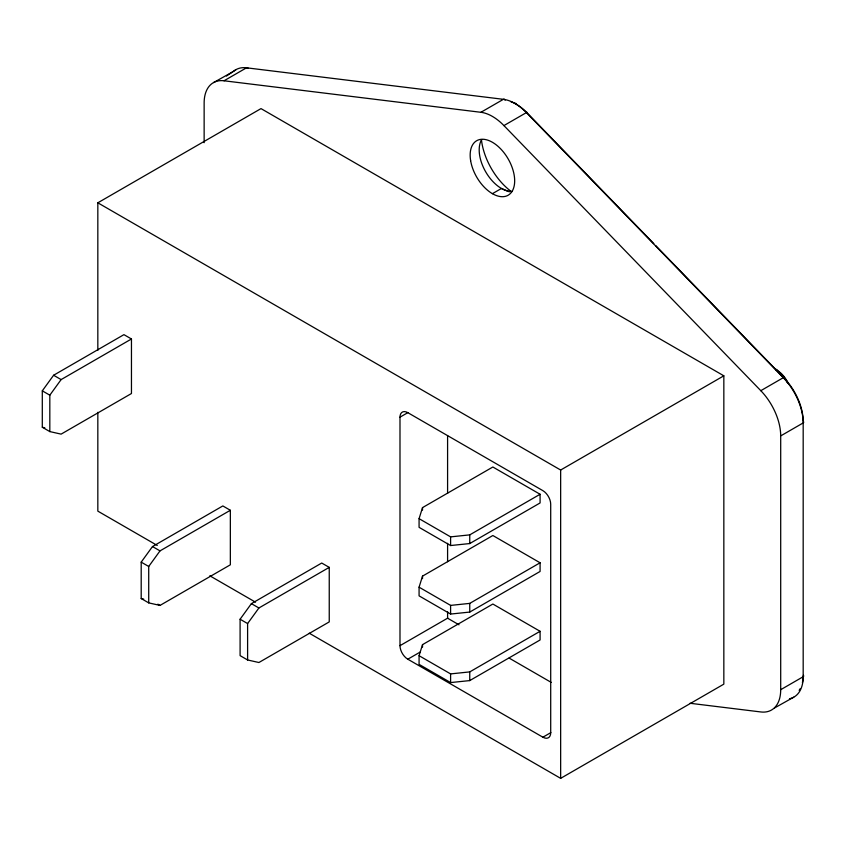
<?xml version="1.0" encoding="UTF-8"?>
<svg xmlns="http://www.w3.org/2000/svg" width="846" height="846" viewBox="0 0 846 846"><rect width="100%" height="100%" fill="white"/><g stroke="black" fill="none" stroke-linecap="round" stroke-linejoin="round"><path stroke-width="1.27" d="M419.077 518.661L422.524 507.611L492.858 467.003L540.086 494.265L540.086 502.947L469.752 543.555L450.601 545.543L419.077 527.344L419.077 518.661L450.601 536.872L469.752 534.873L540.086 494.265M419.077 587.187L422.524 576.126L492.858 535.518L540.086 562.78L540.086 571.462L469.752 612.07L450.601 614.059L419.077 595.859L419.077 587.187L450.601 605.387L469.752 603.388L540.086 562.78M419.077 655.703L422.524 644.641L492.858 604.033L540.086 631.296L540.086 639.978L469.752 680.586L450.601 682.574L419.077 664.374L419.077 655.703L450.601 673.902L469.752 671.904L540.086 631.296M42.3 390.841L53.605 375.254L123.939 334.646L131.458 338.982L131.458 393.517L61.123 434.125L49.819 431.587L42.3 427.241L42.3 390.841L49.819 395.177L49.819 431.587M49.819 395.177L61.123 379.59L131.458 338.982M141.197 562.135L152.502 546.548L222.836 505.94L230.345 510.275L230.345 564.811L160.01 605.419L148.716 602.881L141.197 598.534L141.197 562.135L148.716 566.471L148.716 602.881M148.716 566.471L160.01 550.883L230.345 510.275M240.095 619.23L251.389 603.642L321.723 563.034L329.242 567.37L329.242 621.905L258.908 662.513L247.603 659.975L240.095 655.629L240.095 619.23L247.603 623.565L247.603 659.975M247.603 623.565L258.908 607.978L329.242 567.37M226.442 76.034L236.076 69.584M232.798 71.783L213.604 82.559M204.14 142.688L204.14 103.032A44.404 25.634 60 0 1 224.042 80.782L246.514 67.807L503.402 99.32A1.777 1.332 -83 0 1 505.115 100.209M97.829 350.381L97.829 202.807L261.002 108.605L723.838 375.814L723.838 684.139L560.655 778.352L309.245 633.199M224.042 80.782L480.919 112.296L503.402 99.32A44.404 25.634 60 0 1 526.402 112.603A1.777 0.582 -44.1 0 1 527.195 112.962L653.81 243.616M480.919 112.296A44.404 25.634 60 0 1 503.92 125.578L526.402 112.603L783.28 377.707A44.404 25.634 60 0 1 803.182 422.926L803.182 676.726A44.404 25.634 60 0 1 789.487 698.764M492.425 193.671L501.445 188.468L509.366 191.841M550.862 732.604L542.889 737.204L407.804 659.203A11.051 6.377 60 0 1 399.989 645.678L399.989 417.173L407.962 412.573M97.829 202.807L560.655 470.027L723.838 375.814M503.92 125.578L760.808 390.683L783.28 377.707A1.777 0.582 -44.1 0 1 784.083 378.067A42.628 24.608 60 0 1 803.171 420.61M399.989 645.678L447.809 618.066M690.029 703.269L760.808 711.951A44.404 25.634 60 0 0 780.699 689.702L780.699 435.912L803.182 422.926A1.777 1.026 0 0 0 803.266 421.53M407.804 659.203L420.325 651.98M780.699 689.702L803.182 676.726A1.777 1.026 0 0 0 803.266 675.33M774.524 707.975L793.717 697.199M42.3 427.241L44.817 427.812M141.197 598.534L143.704 599.105M53.605 375.254L61.123 379.59M458.997 624.803L447.587 618.204L447.587 611.637M509.123 658.082L551.222 682.394M157.25 545.448L97.829 511.132L97.829 412.309M209.819 575.798L255.534 602.183M152.502 546.548L160.01 550.883M251.389 603.642L258.908 607.978M157.864 604.171L160.01 605.419M655.639 245.509L784.083 378.067M560.655 470.027L560.655 778.352M469.752 534.873L469.752 543.555M469.752 603.388L469.752 612.07M469.752 671.904L469.752 680.586M450.601 536.872L450.601 545.543M450.601 605.387L450.601 614.059M450.601 673.902L450.601 682.574M447.587 435.542L447.587 493.366M447.587 543.301L447.587 561.702M422.524 507.611L422.524 510.085M422.524 576.126L422.524 578.601M422.524 644.641L422.524 647.116M514.897 103.445A1.777 1.026 -60 0 1 516.155 104.164M510.54 101.531A42.628 24.608 60 0 1 527.195 112.962M512.338 191.46A31.471 18.168 60 0 1 485.995 172.351A31.471 18.168 60 0 1 481.649 139.601M511.058 191.365A49.554 28.616 60 0 1 481.427 139.632M399.989 417.173A11.051 6.377 60 0 1 407.804 412.658L542.889 490.659A11.051 6.377 60 0 1 550.704 504.184L550.704 732.689A11.051 6.377 60 0 1 542.889 737.204M803.097 677.826A42.628 24.608 60 0 1 802.42 682.585M800.2 688.644A42.628 24.608 60 0 1 799.153 690.336M760.808 390.683A44.404 25.634 60 0 1 780.699 435.912M233.464 71.413A44.404 25.634 60 0 1 246.514 67.807A1.777 1.332 -83 0 1 248.037 68.251M787.531 382.9A21.319 12.309 60 0 0 775.75 369.554A1.777 1.026 -60 0 1 776.998 370.167M776.998 370.273A19.543 11.284 60 0 1 787.806 382.519M470.64 160.687A31.471 18.168 60 0 0 507.272 195.69A31.471 18.168 60 0 0 499.352 147.564A31.471 18.168 60 0 0 470.64 160.687"/></g></svg>
